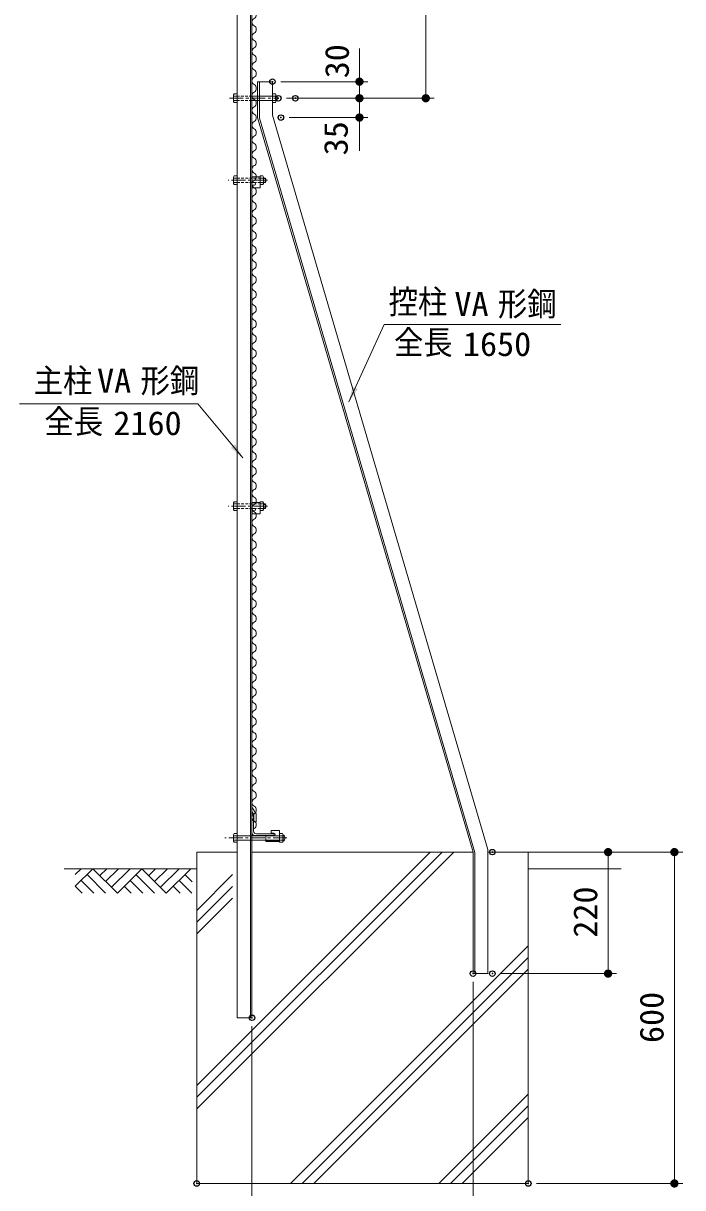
# Model space of a CAD drawing. Units: millimetres at full size. Extents: x -4455 to 4455, y -3150 to 3150.
# Drawn here: x -251 to 942, y -959 to 1149 of the extents above; entities that cross this region are included whole.
import ezdxf
from ezdxf.enums import TextEntityAlignment as Align

# ---------------------------------------------------------------- set-up
doc = ezdxf.new("R2010")
doc.units = ezdxf.units.MM
doc.header["$LTSCALE"] = 20
doc.header["$PDMODE"] = 32
doc.header["$PDSIZE"] = 10
for name, pattern in [('DASHED', [7.5, 6, -1.5]), ('USER1', [2, 1.25, -0.25, 0.25, -0.25]), ('USER2', [4.7625, 3.175, -1.5875]), ('USER3', [0.375, 0.25, -0.125])]:
    doc.linetypes.add(name, pattern=pattern)
for name, color, linetype, lineweight in [('0-0_6文字', 3, 'Continuous', 18), ('0-1_4基礎', 4, 'Continuous', 18), ('0-2_GL', 7, 'Continuous', 18), ('0-3_5寸法', 1, 'Continuous', 18), ('0-4_SUNPOU', 1, 'Continuous', 18), ('0-6_1部材', 3, 'Continuous', 18), ('0-9_8部品', 7, 'Continuous', 18), ('0-A_0', 1, 'Continuous', 18), ('0-B_2網', 4, 'Continuous', 18), ('0-C_AMI', 3, 'Continuous', 18)]:
    doc.layers.add(name, color=color, linetype=linetype, lineweight=lineweight)
doc.layers.add('0-5_DEFPOINTS', color=7, linetype='Continuous')
doc.styles.add('ＭＳ ゴシック', font='')
doc.styles.get('ＭＳ ゴシック').set_extended_font_data('MS Gothic')

# ---------------------------------------------------------------- blocks, each defined once
blk = doc.blocks.new('M1')
at = {"layer": '0-4_SUNPOU'}
blk.add_line((-5, 0), (-38.58, 0), dxfattribs=at)
for points in [[(0, 0), (-5, 0), (-4.96, 0.63)], [(0, 0), (-4.96, -0.63), (-5, 0)], [(0, 0), (-4.96, 0.63), (-4.84, 1.24)], [(0, 0), (-4.84, -1.24), (-4.96, -0.63)], [(0, 0), (-4.84, 1.24), (-4.65, 1.84)], [(0, 0), (-4.65, -1.84), (-4.84, -1.24)], [(0, 0), (-4.65, 1.84), (-4.38, 2.41)], [(0, 0), (-4.38, -2.41), (-4.65, -1.84)], [(0, 0), (-4.38, 2.41), (-4.05, 2.94)], [(0, 0), (-4.05, -2.94), (-4.38, -2.41)], [(0, 0), (-4.05, 2.94), (-3.64, 3.42)], [(0, 0), (-3.64, -3.42), (-4.05, -2.94)], [(0, 0), (-3.64, 3.42), (-3.19, 3.85)], [(0, 0), (-3.19, -3.85), (-3.64, -3.42)], [(0, 0), (-3.19, 3.85), (-2.68, 4.22)], [(0, 0), (-2.68, -4.22), (-3.19, -3.85)], [(0, 0), (-2.68, 4.22), (-2.13, 4.52)], [(0, 0), (-2.13, -4.52), (-2.68, -4.22)], [(0, 0), (-2.13, 4.52), (-1.55, 4.76)], [(0, 0), (-1.55, -4.76), (-2.13, -4.52)], [(0, 0), (-1.55, 4.76), (-0.94, 4.91)], [(0, 0), (-0.94, -4.91), (-1.55, -4.76)], [(0, 0), (-0.94, 4.91), (-0.31, 4.99)], [(0, 0), (-0.31, -4.99), (-0.94, -4.91)], [(0, 0), (-0.31, 4.99), (0.31, 4.99)], [(0, 0), (0.31, -4.99), (-0.31, -4.99)], [(0, 0), (0.31, 4.99), (0.94, 4.91)], [(0, 0), (0.94, 4.91), (1.55, 4.76)], [(0, 0), (1.55, 4.76), (2.13, 4.52)], [(0, 0), (2.13, 4.52), (2.68, 4.22)], [(0, 0), (2.68, 4.22), (3.19, 3.85)], [(0, 0), (3.19, 3.85), (3.64, 3.42)], [(0, 0), (3.64, 3.42), (4.05, 2.94)], [(0, 0), (4.05, 2.94), (4.38, 2.41)], [(0, 0), (4.38, 2.41), (4.65, 1.84)], [(0, 0), (4.65, 1.84), (4.84, 1.24)], [(0, 0), (4.84, 1.24), (4.96, 0.63)], [(0, 0), (4.96, 0.63), (5, 0)], [(0, 0), (0.94, -4.91), (0.31, -4.99)], [(0, 0), (1.55, -4.76), (0.94, -4.91)], [(0, 0), (2.13, -4.52), (1.55, -4.76)], [(0, 0), (2.68, -4.22), (2.13, -4.52)], [(0, 0), (3.19, -3.85), (2.68, -4.22)], [(0, 0), (3.64, -3.42), (3.19, -3.85)], [(0, 0), (4.05, -2.94), (3.64, -3.42)], [(0, 0), (4.38, -2.41), (4.05, -2.94)], [(0, 0), (4.65, -1.84), (4.38, -2.41)], [(0, 0), (4.84, -1.24), (4.65, -1.84)], [(0, 0), (4.96, -0.63), (4.84, -1.24)], [(0, 0), (5, 0), (4.96, -0.63)]]:
    blk.add_solid(points, dxfattribs=at)
blk = doc.blocks.new('GL-マーク')
at = {"layer": '0-A_0'}
for p, q in [((-278.75, -14.14), (-264.61, 0)), ((-278.75, -42.43), (-236.32, 0)), ((-236.32, 0), (-177.24, -59.08)), ((-203.01, 0), (-219.67, -16.66)), ((-174.73, 0), (-205.53, -30.8)), ((-146.45, 0), (-191.38, -44.94)), ((-118.16, 0), (-177.24, -59.08)), ((-118.16, 0), (-59.08, -59.08)), ((-84.85, 0), (-101.51, -16.65)), ((-56.57, 0), (-87.36, -30.8)), ((-28.28, 0), (-73.22, -44.94)), ((0, 0), (-59.08, -59.08)), ((-250.46, -14.14), (-205.53, -59.08)), ((-132.3, -14.14), (-87.37, -59.08)), ((3.33, -31.61), (-14.14, -14.14)), ((-278.75, -42.43), (-262.09, -59.08)), ((-264.61, -28.28), (-233.81, -59.08)), ((-160.59, -42.43), (-143.93, -59.08)), ((-146.44, -28.28), (-115.65, -59.08)), ((-25.77, -59.08), (-42.43, -42.43)), ((2.51, -59.08), (-28.28, -28.28))]:
    blk.add_line(p, q, dxfattribs=at)
blk = doc.blocks.new('NAMIX13')
at = {"layer": '0-C_AMI'}
for centre, start, end in [((-71.1, -133.3), 298.07249, 61.92751), ((71.1, -400), 118.07249, 241.92751), ((71.1, -933.3), 118.07249, 241.92751), ((-71.1, -666.7), 298.07249, 61.92751), ((-71.1, -1200), 298.07249, 61.92751), ((71.1, -1466.7), 118.07249, 241.92751), ((-71.1, -1733.3), 298.07249, 61.92751), ((71.1, -2000), 118.07249, 241.92751), ((71.1, -2533.3), 118.07249, 241.92751), ((-71.1, -2266.7), 298.07249, 61.92751), ((71.1, -3066.7), 118.07249, 241.92751), ((-71.1, -2800), 298.07249, 61.92751), ((-71.1, -3333.3), 298.07249, 61.92751), ((71.1, -3600), 118.07249, 241.92751), ((-71.1, -3866.7), 298.07249, 61.92751), ((71.1, -4133.3), 118.07249, 241.92751), ((71.1, -4666.7), 118.07249, 241.92751), ((-71.1, -4400), 298.07249, 61.92751), ((-71.1, -4933.3), 298.07249, 61.92751), ((71.1, -5200), 118.07249, 241.92751), ((-71.1, -5466.7), 298.07249, 61.92751), ((71.1, -5733.3), 118.07249, 241.92751)]:
    blk.add_arc(centre, 151.1, start, end, dxfattribs=at)
blk = doc.blocks.new('NAMIX5')
at = {"layer": '0-C_AMI'}
for centre, start, end in [((35.6, -200), 118.07249, 241.92751), ((-35.6, -66.7), 298.07249, 61.92751), ((35.6, -466.7), 118.07249, 241.92751), ((-35.6, -333.3), 298.07249, 61.92751), ((-35.6, -600), 298.07249, 61.92751), ((35.6, -733.3), 118.07249, 241.92751), ((-35.6, -866.7), 298.07249, 61.92751), ((35.6, -1000), 118.07249, 241.92751), ((35.6, -1266.7), 118.07249, 241.92751), ((-35.6, -1133.3), 298.07249, 61.92751)]:
    blk.add_arc(centre, 75.6, start, end, dxfattribs=at)

msp = doc.modelspace()

# ---------------------------------------------------------------- linework, layer by layer
at = {"layer": '0-0_6文字', "color": 7}
for points in [[(722.1, 603.55), (402.19, 603.55), (338.13, 463.6)], [(-257.81, 460.37), (65.12, 460.37), (146.38, 362.05)]]:
    msp.add_lwpolyline(points, dxfattribs=at)
for points in [[(337.3, 461.78), (345.05, 491.23), (354.52, 486.89)], [(147.66, 360.51), (124.53, 380.31), (132.56, 386.95)]]:
    msp.add_solid(points, dxfattribs=at)
at = {"layer": '0-1_4基礎', "color": 7}
for p, q in [((62.97, -351.56), (127.97, -351.56)), ((62.97, -951.56), (62.97, -351.56)), ((87.97, -351.56), (135.97, -351.56)), ((162.97, -351.56), (562.97, -351.56)), ((589.97, -351.56), (662.97, -351.56)), ((597.97, -351.56), (662.97, -351.56)), ((662.97, -951.56), (662.97, -351.56)), ((62.97, -951.56), (662.97, -951.56))]:
    msp.add_line(p, q, dxfattribs=at)
at = {"layer": '0-1_4基礎'}
for p, q in [((62.97, -816.69), (528.1, -351.56)), ((62.97, -795.47), (506.88, -351.56)), ((62.97, -774.26), (485.67, -351.56)), ((62.97, -457.33), (127.97, -392.33)), ((62.97, -478.54), (127.97, -413.54)), ((62.97, -499.75), (127.97, -434.75)), ((232.62, -951.56), (662.97, -521.21)), ((253.83, -951.56), (662.97, -542.42)), ((275.05, -951.56), (662.97, -563.64)), ((501.18, -951.56), (662.97, -789.77)), ((522.4, -951.56), (662.97, -810.99)), ((543.61, -951.56), (662.97, -832.2))]:
    msp.add_line(p, q, dxfattribs=at)
at = {"layer": '0-2_GL'}
for p, q in [((62.97, -381.56), (-176.94, -381.56)), ((831.26, -381.56), (662.97, -381.56)), ((780.11, -381.56), (662.97, -381.56))]:
    msp.add_line(p, q, dxfattribs=at)
at = {"layer": '0-3_5寸法'}
for p, q in [((477.48, 1013.44), (477.48, 1508.44)), ((225.57, 1013.44), (492.48, 1013.44)), ((612.97, -351.56), (822.44, -351.56)), ((612.97, -351.56), (942.44, -351.56)), ((807.44, -351.56), (807.44, -571.56)), ((927.44, -351.56), (927.44, -951.56)), ((562.97, -586.56), (562.97, -1148.07)), ((612.97, -571.56), (822.44, -571.56)), ((162.97, -666.56), (162.97, -1148.07)), ((677.97, -951.56), (942.44, -951.56))]:
    msp.add_line(p, q, dxfattribs=at)
at = {"layer": '0-5_DEFPOINTS'}
for p in [(199.97, 1043.44), (210.57, 1013.44), (241.46, 1013.44), (357.48, 1013.44), (215.27, 978.44), (357.48, 978.44), (597.97, -351.56), (562.97, -571.56), (597.97, -571.56), (807.44, -571.56), (162.97, -651.56), (62.97, -951.56), (662.97, -951.56), (662.97, -951.56), (927.44, -951.56)]:
    msp.add_point(p, dxfattribs=at)
at = {"layer": '0-6_1部材', "color": 7}
for p, q in [((159.97, 1509.11), (159.97, -651.56)), ((162.97, 1508.44), (162.97, -651.56)), ((172.97, 1043.44), (172.97, 978.44)), ((172.97, 1043.44), (199.97, 1043.44)), ((176.47, 1043.44), (176.47, 977.51)), ((199.97, 1043.44), (199.97, 983)), ((172.97, 978.44), (562.97, -351.56)), ((176.47, 977.51), (566.47, -352.49)), ((199.97, 983), (589.97, -347)), ((162.97, -270.48), (170.27, -282.44)), ((162.97, -276.56), (162.97, -316.56)), ((162.97, -278.16), (166.27, -283.57)), ((162.97, -281.56), (163.97, -281.56)), ((162.97, -316.56), (162.97, -281.56)), ((165.97, -313.56), (165.97, -283.56)), ((166.27, -296.57), (166.27, -283.57)), ((170.27, -296.57), (170.27, -282.44)), ((170.27, -296.57), (166.27, -296.57)), ((202.97, -321.56), (167.97, -321.56)), ((200.97, -318.56), (170.97, -318.56)), ((187.78, -321.83), (202.53, -321.83)), ((202.97, -321.56), (202.97, -320.56)), ((562.97, -571.56), (562.97, -351.56)), ((566.47, -571.56), (566.47, -352.49)), ((589.97, -571.56), (589.97, -347)), ((562.97, -571.56), (589.97, -571.56))]:
    msp.add_line(p, q, dxfattribs=at)
at = {"layer": '0-6_1部材', "color": 1}
for p, q in [((357.48, 1073.44), (357.48, 1103.44)), ((357.48, 1043.44), (357.48, 1073.44)), ((214.97, 1043.44), (372.48, 1043.44)), ((357.48, 1043.44), (357.48, 1013.44)), ((225.57, 1013.44), (372.48, 1013.44)), ((256.46, 1013.44), (372.48, 1013.44)), ((357.48, 1013.44), (357.48, 978.44)), ((230.27, 978.44), (372.48, 978.44)), ((357.48, 983.44), (357.48, 953.44)), ((357.48, 948.44), (357.48, 918.44))]:
    msp.add_line(p, q, dxfattribs=at)
at = {"layer": '0-6_1部材', "linetype": 'USER3'}
msp.add_line((162.97, 1017.44), (135.97, 1017.44), dxfattribs=at)
at = {"layer": '0-6_1部材', "color": 7}
msp.add_lwpolyline([(135.97, 1514.43), (135.97, -651.56), (162.97, -651.56)], dxfattribs=at)
for centre, radius, start, end in [((163.97, -283.56), 2, 0, 90), ((170.97, -313.56), 5, 180, 270), ((167.97, -316.56), 5, 180, 270), ((200.97, -320.56), 2, 0, 90)]:
    msp.add_arc(centre, radius, start, end, dxfattribs=at)
at = {"layer": '0-9_8部品', "color": 1, "linetype": 'USER1'}
for p, q in [((122.09, 1013.44), (210.57, 1013.44)), ((190.93, 864.87), (120.09, 864.87)), ((190.93, 274.87), (120.09, 274.87)), ((226.19, -326.01), (113.58, -326.01))]:
    msp.add_line(p, q, dxfattribs=at)
at = {"layer": '0-9_8部品'}
for p, q in [((129.57, 1019.36), (130.68, 1021.28)), ((129.57, 1007.52), (129.57, 1019.36)), ((130.25, 1017.44), (135.97, 1017.44)), ((130.68, 1021.28), (135.97, 1021.28)), ((135.97, 1005.6), (135.97, 1021.28)), ((172.97, 1017.44), (162.97, 1017.44)), ((199.97, 1005.6), (199.97, 1021.28)), ((205.26, 1021.28), (199.97, 1021.28)), ((205.68, 1017.44), (199.97, 1017.44)), ((206.37, 1019.36), (205.26, 1021.28)), ((206.37, 1007.52), (206.37, 1019.36)), ((208.29, 1017.44), (206.37, 1017.44)), ((129.57, 1007.52), (130.68, 1005.6)), ((130.25, 1009.44), (135.97, 1009.44)), ((130.68, 1005.6), (135.97, 1005.6)), ((172.97, 1009.44), (162.97, 1009.44)), ((205.68, 1009.44), (199.97, 1009.44)), ((205.26, 1005.6), (199.97, 1005.6)), ((206.37, 1007.52), (205.26, 1005.6)), ((208.29, 1009.44), (206.37, 1009.44)), ((197.78, -317.33), (197.78, -312.33)), ((197.78, -312.33), (212.78, -312.33)), ((212.78, -332.33), (212.78, -312.33)), ((129.57, -320.09), (130.68, -318.17)), ((129.57, -331.93), (129.57, -320.09)), ((130.25, -322.01), (135.97, -322.01)), ((130.25, -330.01), (135.97, -330.01)), ((130.68, -318.17), (135.97, -318.17)), ((135.97, -333.85), (135.97, -318.17)), ((158.06, -322.01), (212.78, -322.01)), ((162.97, -330.01), (217.68, -330.01)), ((187.78, -332.33), (187.78, -321.83)), ((187.78, -332.33), (212.78, -332.33)), ((197.78, -317.33), (202.53, -317.33)), ((212.78, -318.17), (212.78, -333.85)), ((218.07, -318.17), (212.78, -318.17)), ((218.49, -322.01), (212.78, -322.01)), ((218.49, -330.01), (212.78, -330.01)), ((218.07, -333.85), (212.78, -333.85)), ((219.18, -320.09), (218.07, -318.17))]:
    msp.add_line(p, q, dxfattribs=at)
at = {"layer": '0-9_8部品', "color": 3, "linetype": 'USER2'}
for p, q in [((199.97, 1017.44), (172.97, 1017.44)), ((199.97, 1009.44), (172.97, 1009.44))]:
    msp.add_line(p, q, dxfattribs=at)
at = {"layer": '0-9_8部品', "color": 3, "linetype": 'USER3'}
for p, q in [((162.97, 1009.44), (135.97, 1009.44)), ((135.97, 868.87), (177.51, 868.87)), ((135.97, 860.87), (177.51, 860.87)), ((135.97, 278.87), (177.51, 278.87)), ((135.97, 270.87), (177.51, 270.87))]:
    msp.add_line(p, q, dxfattribs=at)
at = {"layer": '0-9_8部品', "color": 3}
for p, q in [((129.57, 870.79), (130.68, 872.71)), ((129.57, 858.95), (129.57, 870.79)), ((130.25, 868.87), (135.97, 868.87)), ((130.68, 872.71), (135.97, 872.71)), ((135.97, 857.03), (135.97, 872.71)), ((163.31, 871.19), (163.31, 860.69)), ((163.31, 871.19), (177.51, 871.19)), ((177.51, 857.03), (177.51, 872.71)), ((177.51, 871.19), (177.51, 851.19)), ((183.22, 868.87), (177.51, 868.87)), ((183.91, 858.95), (183.91, 870.79)), ((183.91, 868.87), (187.46, 868.87)), ((183.91, 868.07), (187.86, 868.07)), ((187.46, 860.87), (187.46, 868.87)), ((130.25, 860.87), (135.97, 860.87)), ((163.31, 860.69), (167.26, 860.69)), ((163.31, 856.19), (167.26, 856.19)), ((163.31, 856.19), (163.31, 851.19)), ((163.31, 851.19), (177.51, 851.19)), ((183.22, 860.87), (177.51, 860.87)), ((182.8, 857.03), (177.51, 857.03)), ((183.91, 858.95), (182.8, 857.03)), ((183.91, 861.67), (187.86, 861.67)), ((183.91, 860.87), (187.46, 860.87)), ((129.57, 280.79), (130.68, 282.71)), ((129.57, 268.95), (129.57, 280.79)), ((130.25, 278.87), (135.97, 278.87)), ((130.68, 282.71), (135.97, 282.71)), ((135.97, 267.03), (135.97, 282.71)), ((163.31, 281.19), (163.31, 270.69)), ((163.31, 281.19), (177.51, 281.19)), ((177.51, 267.03), (177.51, 282.71)), ((177.51, 281.19), (177.51, 261.19)), ((183.22, 278.87), (177.51, 278.87)), ((183.91, 268.95), (183.91, 280.79)), ((183.91, 278.87), (187.46, 278.87)), ((183.91, 278.07), (187.86, 278.07)), ((187.46, 270.87), (187.46, 278.87)), ((130.25, 270.87), (135.97, 270.87)), ((163.31, 270.69), (167.26, 270.69)), ((163.31, 266.19), (167.26, 266.19)), ((163.31, 266.19), (163.31, 261.19)), ((163.31, 261.19), (177.51, 261.19)), ((183.22, 270.87), (177.51, 270.87)), ((182.8, 267.03), (177.51, 267.03)), ((183.91, 268.95), (182.8, 267.03)), ((183.91, 271.67), (187.86, 271.67)), ((183.91, 270.87), (187.46, 270.87))]:
    msp.add_line(p, q, dxfattribs=at)
at = {"layer": '0-9_8部品', "color": 3, "linetype": 'DASHED'}
for p, q in [((135.97, -322.01), (162.97, -322.01)), ((135.97, -330.01), (162.97, -330.01)), ((187.78, -330.33), (212.78, -330.33))]:
    msp.add_line(p, q, dxfattribs=at)
at = {"layer": '0-9_8部品', "color": 3}
for points in [[(183.91, 870.79), (182.8, 872.71), (177.51, 872.71)], [(129.57, 858.95), (130.68, 857.03), (135.97, 857.03)], [(183.91, 280.79), (182.8, 282.71), (177.51, 282.71)], [(129.57, 268.95), (130.68, 267.03), (135.97, 267.03)]]:
    msp.add_lwpolyline(points, dxfattribs=at)
at = {"layer": '0-9_8部品'}
for points in [[(129.57, -331.93), (130.68, -333.85), (135.97, -333.85)], [(219.18, -320.09), (219.18, -331.93), (218.07, -333.85)]]:
    msp.add_lwpolyline(points, dxfattribs=at)
for centre, radius, start, end in [((132.6, 1019.36), 3.03, 180, 219.3382), ((141.57, 1013.44), 12, 160.52878, 199.47122), ((203.34, 1019.36), 3.03, 320.6618, 0), ((194.37, 1013.44), 12, 340.52878, 19.47122), ((196.98, 1013.44), 12, 340.52878, 19.47122), ((132.6, 1007.52), 3.03, 140.6618, 180), ((203.34, 1007.52), 3.03, 0, 39.3382), ((132.6, -320.09), 3.03, 180, 219.3382), ((141.57, -326.01), 12, 160.52878, 199.47122), ((132.6, -331.93), 3.03, 140.6618, 180), ((202.53, -319.58), 2.25, 270, 90), ((216.15, -320.09), 3.03, 320.6618, 0), ((207.18, -326.01), 12, 340.52878, 19.47122), ((216.15, -331.93), 3.03, 0, 39.3382), ((216.02, -326.01), 6.71, 298.05542, 61.94458)]:
    msp.add_arc(centre, radius, start, end, dxfattribs=at)
at = {"layer": '0-9_8部品', "color": 3}
for centre, radius, start, end in [((132.6, 870.79), 3.03, 180, 219.3382), ((141.57, 864.87), 12, 160.52878, 199.47122), ((180.88, 870.79), 3.03, 320.6618, 0), ((171.91, 864.87), 12, 340.52878, 19.47122), ((180.53, 864.87), 8, 330, 30), ((132.6, 858.95), 3.03, 140.6618, 180), ((167.26, 858.44), 2.25, 270, 90), ((180.88, 858.95), 3.03, 0, 39.3382), ((132.6, 280.79), 3.03, 180, 219.3382), ((141.57, 274.87), 12, 160.52878, 199.47122), ((180.88, 280.79), 3.03, 320.6618, 0), ((171.91, 274.87), 12, 340.52878, 19.47122), ((180.53, 274.87), 8, 330, 30), ((132.6, 268.95), 3.03, 140.6618, 180), ((167.26, 268.44), 2.25, 270, 90), ((180.88, 268.95), 3.03, 0, 39.3382)]:
    msp.add_arc(centre, radius, start, end, dxfattribs=at)
at = {"layer": '0-B_2網', "color": 3}
for centre, start, end in [((163.25, -88.64), 298.07249, 61.92751), ((170.36, -101.97), 118.07249, 241.92751), ((163.25, -115.3), 298.07249, 61.92751)]:
    msp.add_arc(centre, 7.56, start, end, dxfattribs=at)
at = {"layer": '0-C_AMI'}
for centre, start, end in [((170.36, -128.64), 118.07249, 241.92751), ((163.25, -141.97), 298.07249, 61.92751), ((170.36, -155.3), 118.07249, 241.92751), ((163.25, -168.64), 298.07249, 61.92751), ((170.36, -181.97), 118.07249, 241.92751), ((163.25, -195.3), 298.07249, 61.92751), ((170.36, -208.64), 118.07249, 241.92751), ((170.36, -235.3), 118.07249, 241.92751), ((163.25, -221.97), 298.07249, 61.92751), ((163.25, -248.64), 298.07249, 61.92751), ((170.36, -261.97), 118.07249, 241.92751), ((163.25, -275.3), 298.07249, 61.92751), ((170.36, -288.64), 118.07249, 241.92751), ((163.25, -301.97), 298.07249, 61.92751)]:
    msp.add_arc(centre, 7.56, start, end, dxfattribs=at)

# ---------------------------------------------------------------- block references
at = {"layer": '0-2_GL', "xscale": 0.75, "yscale": 0.75}
msp.add_blockref('GL-マーク', (52.23, -381.56), dxfattribs=at)
at = {"layer": '0-3_5寸法', "xscale": 1.5, "yscale": 1.5}
for p, rotation in [((477.48, 1013.44), 270), ((807.44, -351.56), 90), ((927.44, -351.56), 90), ((807.44, -571.56), 270), ((927.44, -951.56), 270)]:
    msp.add_blockref('M1', p, dxfattribs=dict(at, rotation=rotation))
at = {"layer": '0-6_1部材', "xscale": 1.5, "yscale": 1.5}
for p, rotation in [((357.48, 1043.44), 270), ((357.48, 1013.44), 270), ((357.48, 1013.44), 90), ((357.48, 978.44), 90)]:
    msp.add_blockref('M1', p, dxfattribs=dict(at, rotation=rotation))
at = {"layer": '0-B_2網'}
for name, p, xscale, yscale in [('NAMIX5', (166.81, 1224.7), 0.1, 0.1), ('NAMIX13', (166.81, 1091.36), 0.05, 0.05), ('NAMIX13', (166.81, 798.03), 0.05, 0.05), ('NAMIX13', (166.81, 504.7), 0.05, 0.05), ('NAMIX13', (166.81, 211.36), 0.05, 0.05)]:
    msp.add_blockref(name, p, dxfattribs=dict(at, xscale=xscale, yscale=yscale))

# ---------------------------------------------------------------- texts
at = {"layer": '0-0_6文字', "style": 'ＭＳ ゴシック'}
for s, width, p in [('控柱', 0.9, (410.2, 610.27)), ('VA', 1.05, (529.34, 606.21)), ('全長', 0.9, (419.95, 536.74)), ('1650', 1.05, (544.69, 533.76)), ('VA', 1.05, (-117.41, 467.26)), ('全長', 0.9, (-212.64, 393.55)), ('2160', 1.05, (-87.91, 390.57))]:
    msp.add_text(s, height=43.26, dxfattribs=dict(at, width=width)).set_placement(p, align=Align.BOTTOM_LEFT)
at = {"layer": '0-3_5寸法', "color": 3, "style": 'ＭＳ ゴシック', "width": 1.05}
for s, p in [('220', (800.77, -506.56)), ('600', (920.77, -697.31))]:
    msp.add_text(s, height=43.26, rotation=90, dxfattribs=at).set_placement(p, align=Align.BOTTOM_LEFT)
at = {"layer": '0-6_1部材', "style": 'ＭＳ ゴシック', "width": 1.05}
for s, p in [('30', (351.27, 1049.54)), ('35', (349.3, 909.97))]:
    msp.add_text(s, height=43.26, rotation=90, dxfattribs=at).set_placement(p, align=Align.BOTTOM_LEFT)
at = {"layer": '0-6_1部材', "style": 'ＭＳ ゴシック', "width": 0.9}
for s, p in [('形鋼', (607.97, 606.38)), ('主柱', (-232, 467.43)), ('形鋼', (-38.78, 467.43))]:
    msp.add_text(s, height=43.26, dxfattribs=at).set_placement(p, align=Align.BOTTOM_LEFT)

doc.saveas('drawing.dxf')
